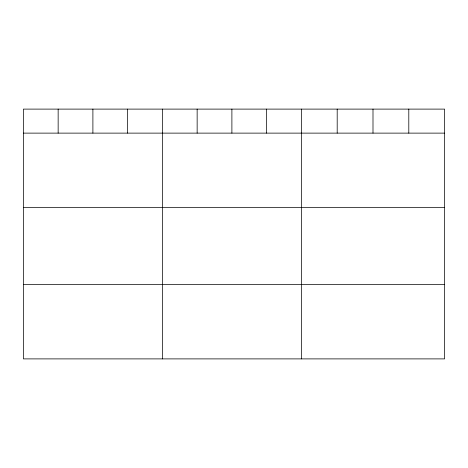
<?xml version="1.0" encoding="UTF-8"?>
<svg xmlns="http://www.w3.org/2000/svg" width="468" height="468" viewBox="0 0 468 468"><rect width="100%" height="100%" fill="white"/><g stroke="black" fill="none" stroke-linecap="round" stroke-linejoin="round"><path stroke-width="0.7" d="M444.6 133.123L444.6 358.892L23.4 358.892L23.4 109.108L444.6 109.108L444.6 133.123L23.4 133.123M23.4 207.622L444.6 207.622M23.4 284.386L444.6 284.386M408.798 109.108L408.798 133.123M372.996 109.108L372.996 133.123M337.194 109.108L337.194 133.123M301.392 109.108L301.392 358.892M266.643 109.108L266.643 133.123M231.894 109.108L231.894 133.123M197.145 109.108L197.145 133.123M162.396 109.108L162.396 358.892M127.647 109.108L127.647 133.123M92.898 109.108L92.898 133.123M58.149 109.108L58.149 133.123"/></g></svg>
